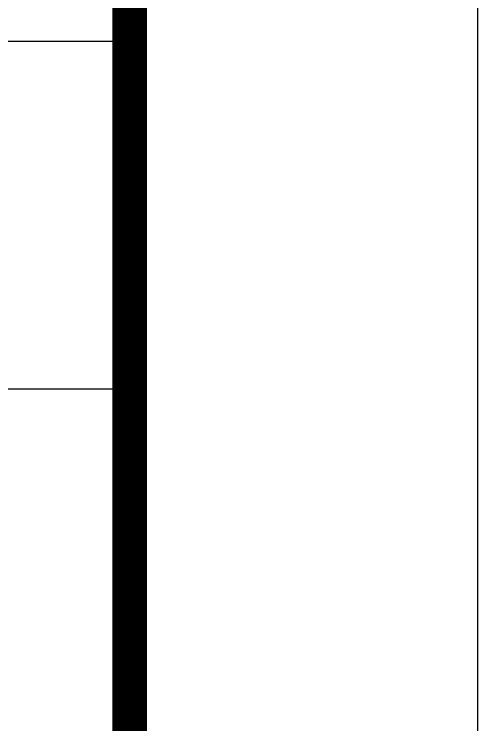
# Model space of a CAD drawing. Extents: x 9752569 to 9923256, y 1590558 to 2510207.
# Drawn here: x 9921258 to 9923256, y 2369643 to 2372707 of the extents above; entities that cross this region are included whole.
import ezdxf

# ---------------------------------------------------------------- set-up
doc = ezdxf.new("R2010")
doc.units = 0
doc.header["$LTSCALE"] = 1000
doc.header["$MEASUREMENT"] = 0
doc.layers.get('0').update_dxf_attribs({"linetype": 'CONTINUOUS'})
doc.layers.add('PP-PM-TK', color=7, linetype='CONTINUOUS')
doc.layers.add('PUB_TITLE', color=4, linetype='CONTINUOUS')

# ---------------------------------------------------------------- blocks, each defined once
blk = doc.blocks.new('A2 TK 2019')
at = {"layer": 'PP-PM-TK', "color": 4}
for p, q in [((7035935.2, 1994447.9), (7041435.2, 1994447.9)), ((7035935.2, 1993447.9), (7041435.2, 1993447.9))]:
    blk.add_line(p, q, dxfattribs=at)
at = {"layer": 'PP-PM-TK', "color": 4, "const_width": 70}
blk.add_lwpolyline([(7035935.2, 2015183.8), (7041435.2, 2015183.8), (7041435.2, 1975183.8), (7035935.2, 1975183.8)], close=True, dxfattribs=at)

msp = doc.modelspace()

# ---------------------------------------------------------------- linework, layer by layer
at = {"layer": 'PUB_TITLE'}
msp.add_lwpolyline([(9811805.5, 2342194.8), (9923255.5, 2342194.8), (9923255.5, 2405194.8), (9811805.5, 2405194.8)], close=True, dxfattribs=at)
at = {"layer": 'PUB_TITLE', "const_width": 150}
msp.add_lwpolyline([(9815555.5, 2343694.8), (9921755.5, 2343694.8), (9921755.5, 2403694.8), (9815555.5, 2403694.8)], close=True, dxfattribs=at)

# ---------------------------------------------------------------- block references
at = {"xscale": 1.5, "yscale": 1.5, "zscale": 1.5}
msp.add_blockref('A2 TK 2019', (-640397.3, -619080.9), dxfattribs=at)

doc.saveas('drawing.dxf')
